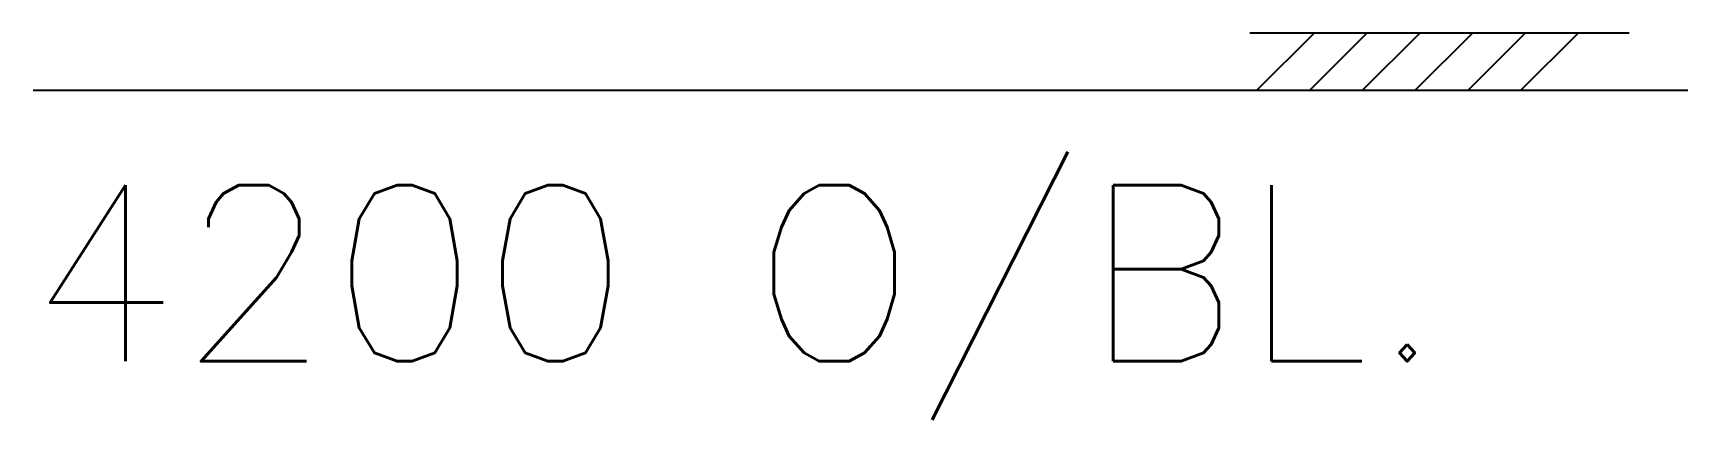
# Model space of a CAD drawing. Extents: x 53504 to 219407, y 25397 to 156081.
# Drawn here: x 181370 to 182311, y 134573 to 134793 of the extents above; entities that cross this region are included whole.
import ezdxf

# ---------------------------------------------------------------- set-up
doc = ezdxf.new("R2010")
doc.units = 0
doc.header["$LTSCALE"] = 250
for name, color, linetype in [('S0CO1', 1, 'CONTINUOUS'), ('S0DIM', 2, 'CONTINUOUS'), ('S0TX2', 2, 'CONTINUOUS')]:
    doc.layers.add(name, color=color, linetype=linetype)
doc.styles.add('ROMANS', font='romans', dxfattribs={"height": 100})

# ---------------------------------------------------------------- blocks, each defined once
blk = doc.blocks.new('ST10011')
at = {"layer": 'S0CO1'}
for p, q in [((4.235, 0.654), (-0.077, 0.654)), ((0, 0), (0.654, 0.654)), ((0.6, 0), (1.254, 0.654)), ((1.2, 0), (1.854, 0.654)), ((1.8, 0), (2.454, 0.654)), ((2.4, 0), (3.054, 0.654)), ((3, 0), (3.654, 0.654))]:
    blk.add_line(p, q, dxfattribs=at)

msp = doc.modelspace()

# ---------------------------------------------------------------- linework, layer by layer
at = {"layer": 'S0DIM', "color": 0}
msp.add_lwpolyline([(182310.834, 134760.262), (181370.056, 134760.262)], dxfattribs=at)

# ---------------------------------------------------------------- block references
at = {"layer": 'S0DIM', "color": 0, "xscale": 50, "yscale": 50, "zscale": 50}
msp.add_blockref('ST10011', (182065.655, 134760.262), dxfattribs=at)

# ---------------------------------------------------------------- texts
at = {"layer": 'S0TX2', "color": 0, "style": 'ROMANS'}
msp.add_text('4200 O/BL.', height=100, dxfattribs=at).set_placement((181366.95, 134606.507))

doc.saveas('drawing.dxf')
